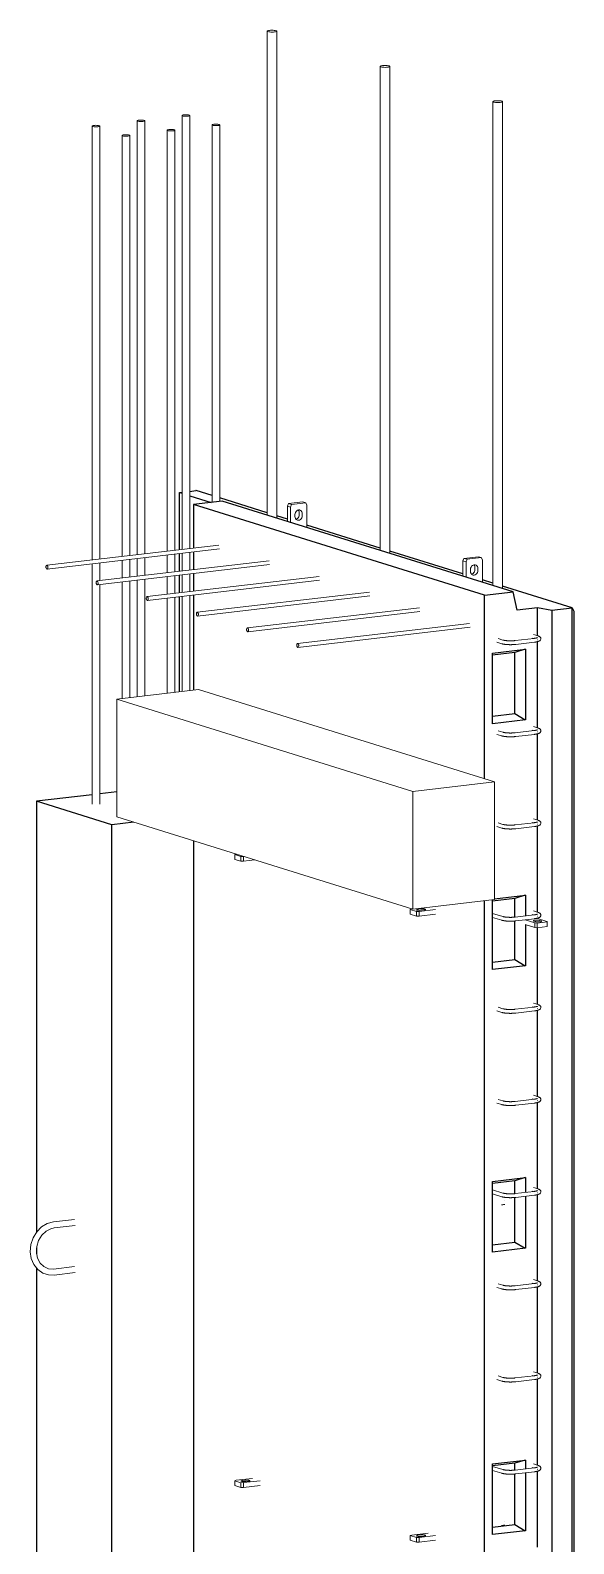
# Model space of a CAD drawing. Header units: millimetres. Extents: x -2992 to 7238, y -2699 to 18539.
# Drawn here: x 6105 to 7238, y 324 to 3480 of the extents above; entities that cross this region are included whole.
import ezdxf

# ---------------------------------------------------------------- set-up
doc = ezdxf.new("R2010")
doc.units = ezdxf.units.MM
for name, color, linetype, lineweight in [('A-GENM', 13, 'Continuous', 18), ('A-WALL', 113, 'Continuous', 25), ('S-BEAM', 12, 'Continuous', 18), ('S-RBAR', 171, 'Continuous', 18)]:
    doc.layers.add(name, color=color, linetype=linetype, lineweight=lineweight)

# ---------------------------------------------------------------- blocks, each defined once
blk = doc.blocks.new('Rebar Bar - Part 1040416051-431004-3D Ortho')
at = {"layer": 'S-RBAR'}
for p, q in [((18783.2, 3301.8), (18783.2, 2397)), ((18799.2, 2398.9), (18799.2, 3301.8)), ((18783.2, 2389), (18783.2, 2352.1)), ((18799.2, 2353.9), (18799.2, 2391)), ((18783.2, 2344.1), (18783.2, 2307.2)), ((18799.2, 2309.1), (18799.2, 2346)), ((18783.2, 2299.2), (18783.2, 2100.9)), ((18799.2, 2102.8), (18799.2, 2301.1))]:
    blk.add_line(p, q, dxfattribs=at)
for points in [[(18798, 3302.6, 0), (18796.7, 3302.9, 0), (18795, 3303.2, 0), (18793, 3303.3, 0), (18790.9, 3303.3, 0), (18788.9, 3303.3, 0), (18787, 3303.1, 0), (18785.4, 3302.9, 0), (18784.1, 3302.5, 0), (18783.4, 3302.2, 0), (18783.2, 3301.8, 0), (18783.5, 3301.4, 0), (18784.3, 3301, 0)], [(18784.3, 3301, 0), (18785.7, 3300.7, 0), (18787.4, 3300.5, 0), (18789.3, 3300.3, 0), (18791.4, 3300.3, 0), (18793.4, 3300.3, 0), (18795.3, 3300.5, 0), (18797, 3300.8, 0), (18798.2, 3301.1, 0), (18798.9, 3301.5, 0), (18799.2, 3301.9, 0), (18798.8, 3302.2, 0), (18798, 3302.6, 0)]]:
    blk.add_polyline3d(points, dxfattribs=at)
blk = doc.blocks.new('Rebar Bar - Part 2788612606-431004-3D Ortho')
at = {"layer": 'S-RBAR'}
for p, q in [((18845.8, 3282.2), (18845.8, 2495.5)), ((18861.8, 2497.4), (18861.8, 3282.2))]:
    blk.add_line(p, q, dxfattribs=at)
for points in [[(18860.7, 3283, 0), (18859.3, 3283.3, 0), (18857.7, 3283.6, 0), (18855.7, 3283.7, 0), (18853.6, 3283.8, 0), (18851.6, 3283.7, 0), (18849.7, 3283.5, 0), (18848, 3283.3, 0), (18846.8, 3283, 0), (18846.1, 3282.6, 0), (18845.8, 3282.2, 0), (18846.2, 3281.8, 0), (18847, 3281.4, 0)], [(18847, 3281.4, 0), (18848.3, 3281.1, 0), (18850, 3280.9, 0), (18852, 3280.7, 0), (18854.1, 3280.7, 0), (18856.1, 3280.8, 0), (18858, 3280.9, 0), (18859.7, 3281.2, 0), (18860.9, 3281.5, 0), (18861.6, 3281.9, 0), (18861.8, 3282.3, 0), (18861.5, 3282.7, 0), (18860.7, 3283, 0)]]:
    blk.add_polyline3d(points, dxfattribs=at)
blk = doc.blocks.new('Rebar Bar - Part 4030350105-431004-3D Ortho')
at = {"layer": 'S-RBAR'}
for p, q in [((18752.1, 3271.3), (18752.1, 2393.3)), ((18768.1, 2395.2), (18768.1, 3271.3)), ((18752.1, 2385.4), (18752.1, 2348.4)), ((18768.1, 2350.3), (18768.1, 2387.3)), ((18752.1, 2340.5), (18752.1, 2303.6)), ((18768.1, 2305.5), (18768.1, 2342.3)), ((18752.1, 2295.5), (18752.1, 2097.2)), ((18768.1, 2099.1), (18768.1, 2297.4))]:
    blk.add_line(p, q, dxfattribs=at)
for points in [[(18766.9, 3272.1, 0), (18765.6, 3272.4, 0), (18763.9, 3272.6, 0), (18761.9, 3272.7, 0), (18759.8, 3272.8, 0), (18757.8, 3272.7, 0), (18755.9, 3272.6, 0), (18754.3, 3272.3, 0), (18753, 3272, 0), (18752.3, 3271.6, 0), (18752.1, 3271.2, 0), (18752.4, 3270.8, 0), (18753.2, 3270.5, 0)], [(18753.2, 3270.5, 0), (18754.6, 3270.1, 0), (18756.2, 3269.9, 0), (18758.2, 3269.8, 0), (18760.3, 3269.7, 0), (18762.3, 3269.8, 0), (18764.2, 3269.9, 0), (18765.9, 3270.2, 0), (18767.1, 3270.5, 0), (18767.8, 3270.9, 0), (18768.1, 3271.3, 0), (18767.7, 3271.7, 0), (18766.9, 3272.1, 0)]]:
    blk.add_polyline3d(points, dxfattribs=at)
blk = doc.blocks.new('Rebar Bar - Part 1040416051-V1-3D Ortho')
at = {"layer": 'S-RBAR'}
for p, q in [((18689.4, 3290.8), (18689.4, 2386)), ((18705.4, 2387.9), (18705.4, 3290.8)), ((18689.4, 2378), (18689.4, 2341.1)), ((18705.4, 2343), (18705.4, 2379.9)), ((18689.4, 2333.1), (18689.4, 2089.9)), ((18705.4, 2091.7), (18705.4, 2335))]:
    blk.add_line(p, q, dxfattribs=at)
for points in [[(18704.2, 3291.6, 0), (18702.9, 3291.9, 0), (18701.2, 3292.1, 0), (18699.3, 3292.3, 0), (18697.2, 3292.3, 0), (18695.1, 3292.3, 0), (18693.2, 3292.1, 0), (18691.6, 3291.9, 0), (18690.4, 3291.5, 0), (18689.6, 3291.2, 0), (18689.4, 3290.8, 0), (18689.7, 3290.4, 0), (18690.6, 3290, 0)], [(18690.6, 3290, 0), (18691.9, 3289.7, 0), (18693.6, 3289.5, 0), (18695.5, 3289.3, 0), (18697.6, 3289.3, 0), (18699.7, 3289.3, 0), (18701.6, 3289.5, 0), (18703.2, 3289.7, 0), (18704.4, 3290.1, 0), (18705.2, 3290.4, 0), (18705.4, 3290.8, 0), (18705.1, 3291.2, 0), (18704.2, 3291.6, 0)]]:
    blk.add_polyline3d(points, dxfattribs=at)
blk = doc.blocks.new('Rebar Bar - Part 1040416051-V2-3D Ortho')
at = {"layer": 'S-RBAR'}
for p, q in [((18595.5, 3279.8), (18595.5, 2375)), ((18611.5, 2376.9), (18611.5, 3279.8)), ((18595.5, 2367), (18595.5, 1865.9)), ((18611.5, 2332), (18611.5, 2368.9)), ((18611.5, 1865.9), (18611.5, 2324))]:
    blk.add_line(p, q, dxfattribs=at)
for points in [[(18610.4, 3280.6, 0), (18609, 3280.9, 0), (18607.4, 3281.2, 0), (18605.4, 3281.3, 0), (18603.3, 3281.4, 0), (18601.3, 3281.3, 0), (18599.4, 3281.1, 0), (18597.7, 3280.9, 0), (18596.5, 3280.6, 0), (18595.8, 3280.2, 0), (18595.5, 3279.8, 0), (18595.9, 3279.4, 0), (18596.7, 3279, 0)], [(18596.7, 3279, 0), (18598, 3278.7, 0), (18599.7, 3278.5, 0), (18601.7, 3278.3, 0), (18603.8, 3278.3, 0), (18605.8, 3278.4, 0), (18607.7, 3278.5, 0), (18609.3, 3278.8, 0), (18610.6, 3279.1, 0), (18611.3, 3279.5, 0), (18611.5, 3279.9, 0), (18611.2, 3280.3, 0), (18610.4, 3280.6, 0)]]:
    blk.add_polyline3d(points, dxfattribs=at)
blk = doc.blocks.new('Rebar Bar - Part 1040416051-V3-3D Ortho')
at = {"layer": 'S-RBAR'}
for p, q in [((18658.3, 3260.2), (18658.3, 2382.3)), ((18674.3, 2384.2), (18674.3, 3260.2)), ((18658.3, 2374.4), (18658.3, 2337.5)), ((18674.3, 2339.4), (18674.3, 2376.2)), ((18658.3, 2329.5), (18658.3, 2086.2)), ((18674.3, 2088.1), (18674.3, 2331.3))]:
    blk.add_line(p, q, dxfattribs=at)
for points in [[(18673.1, 3261, 0), (18671.8, 3261.4, 0), (18670.1, 3261.6, 0), (18668.2, 3261.7, 0), (18666.1, 3261.8, 0), (18664, 3261.7, 0), (18662.1, 3261.5, 0), (18660.5, 3261.3, 0), (18659.3, 3261, 0), (18658.5, 3260.6, 0), (18658.3, 3260.2, 0), (18658.6, 3259.8, 0), (18659.5, 3259.4, 0)], [(18659.5, 3259.4, 0), (18660.8, 3259.1, 0), (18662.5, 3258.9, 0), (18664.4, 3258.8, 0), (18666.5, 3258.7, 0), (18668.6, 3258.8, 0), (18670.5, 3258.9, 0), (18672.1, 3259.2, 0), (18673.3, 3259.5, 0), (18674.1, 3259.9, 0), (18674.3, 3260.3, 0), (18674, 3260.7, 0), (18673.1, 3261, 0)]]:
    blk.add_polyline3d(points, dxfattribs=at)
blk = doc.blocks.new('Rebar Bar - Part 3166313199-431004-3D Ortho')
at = {"layer": 'S-RBAR'}
for p, q in [((19452.3, 2208.2), (19442.4, 2211.3)), ((19440, 2203.6), (19449.9, 2200.5))]:
    blk.add_line(p, q, dxfattribs=at)
blk = doc.blocks.new('Rebar Bar - Part 2227165887-431004-3D Ortho')
at = {"layer": 'S-RBAR'}
for points in [[(19449.9, 2200.5, 0), (19450.4, 2200.4, 0), (19451, 2200.2, 0), (19451.5, 2200.1, 0), (19452.1, 2199.9, 0), (19452.7, 2199.8, 0), (19453.3, 2199.7, 0), (19454, 2199.6, 0), (19454.6, 2199.5, 0), (19455.3, 2199.4, 0), (19456, 2199.3, 0), (19456.7, 2199.2, 0), (19457.4, 2199.1, 0), (19458.1, 2199, 0), (19458.9, 2198.9, 0), (19459.6, 2198.9, 0), (19460.4, 2198.8, 0), (19461.2, 2198.7, 0), (19462, 2198.7, 0), (19462.8, 2198.7, 0), (19463.6, 2198.6, 0), (19464.4, 2198.6, 0), (19465.2, 2198.6, 0), (19466.1, 2198.5, 0), (19466.9, 2198.5, 0), (19467.7, 2198.5, 0), (19468.5, 2198.5, 0), (19469.4, 2198.5, 0), (19470.2, 2198.5, 0), (19471, 2198.6, 0), (19471.8, 2198.6, 0), (19472.7, 2198.6, 0), (19473.5, 2198.7, 0), (19474.3, 2198.7, 0), (19475.1, 2198.7, 0), (19475.9, 2198.8, 0), (19476.6, 2198.9, 0), (19477.4, 2198.9, 0), (19478.1, 2199, 0), (19478.9, 2199.1, 0), (19479.1, 2199.1, 0)], [(19452.3, 2208.2, 0), (19452.6, 2208.1, 0), (19453, 2208, 0), (19453.4, 2207.9, 0), (19453.8, 2207.8, 0), (19454.3, 2207.7, 0), (19454.8, 2207.6, 0), (19455.3, 2207.5, 0), (19455.9, 2207.4, 0), (19456.5, 2207.3, 0), (19457.1, 2207.2, 0), (19457.7, 2207.1, 0), (19458.3, 2207, 0), (19459, 2207, 0), (19459.6, 2206.9, 0), (19460.3, 2206.8, 0), (19461, 2206.8, 0), (19461.7, 2206.7, 0), (19462.5, 2206.7, 0), (19463.2, 2206.6, 0), (19463.9, 2206.6, 0), (19464.7, 2206.6, 0), (19465.4, 2206.6, 0), (19466.2, 2206.5, 0), (19467, 2206.5, 0), (19467.7, 2206.5, 0), (19468.5, 2206.5, 0), (19469.3, 2206.5, 0), (19470, 2206.5, 0), (19470.8, 2206.6, 0), (19471.6, 2206.6, 0), (19472.3, 2206.6, 0), (19473.1, 2206.6, 0), (19473.8, 2206.7, 0), (19474.5, 2206.7, 0), (19475.2, 2206.8, 0), (19475.9, 2206.8, 0), (19476.6, 2206.9, 0), (19477.3, 2207, 0), (19478, 2207, 0), (19478.1, 2207.1, 0)]]:
    blk.add_polyline3d(points, dxfattribs=at)
blk = doc.blocks.new('Rebar Bar - Part 3241041724-431004-3D Ortho')
at = {"layer": 'S-RBAR'}
for p, q in [((19517.4, 2211.7), (19478.1, 2207.1)), ((19479.1, 2199.1), (19518.4, 2203.7))]:
    blk.add_line(p, q, dxfattribs=at)
blk = doc.blocks.new('Rebar Bar - Part 2227165887-V4-3D Ortho')
at = {"layer": 'S-RBAR'}
for points in [[(19524.5, 2213.2, 0), (19524.4, 2213.2, 0), (19524.3, 2213.2, 0), (19524.2, 2213.1, 0), (19524, 2213, 0), (19523.8, 2212.9, 0), (19523.5, 2212.8, 0), (19523.2, 2212.7, 0), (19522.8, 2212.6, 0), (19522.4, 2212.5, 0), (19522, 2212.4, 0), (19521.6, 2212.3, 0), (19521.1, 2212.2, 0), (19520.6, 2212.1, 0), (19520, 2212, 0), (19519.5, 2211.9, 0), (19518.9, 2211.9, 0), (19518.3, 2211.8, 0), (19517.7, 2211.7, 0), (19517.4, 2211.7, 0)], [(19525.7, 2216.8, 0), (19526.2, 2216.6, 0), (19526.7, 2216.4, 0), (19527.2, 2216.3, 0), (19527.6, 2216, 0), (19528.1, 2215.8, 0), (19528.5, 2215.6, 0), (19529, 2215.3, 0), (19529.5, 2214.9, 0), (19529.9, 2214.5, 0), (19530.4, 2214, 0), (19530.8, 2213.4, 0), (19531.2, 2212.6, 0), (19531.4, 2211.7, 0), (19531.4, 2210.7, 0), (19531.3, 2209.8, 0), (19531, 2208.9, 0), (19530.6, 2208.2, 0), (19530.1, 2207.7, 0), (19529.7, 2207.2, 0), (19529.2, 2206.8, 0), (19528.8, 2206.5, 0), (19528.3, 2206.2, 0), (19527.9, 2206, 0), (19527.4, 2205.8, 0), (19526.9, 2205.6, 0), (19526.5, 2205.4, 0), (19526, 2205.2, 0), (19525.4, 2205.1, 0), (19524.9, 2204.9, 0), (19524.4, 2204.8, 0), (19523.8, 2204.6, 0), (19523.2, 2204.5, 0), (19522.6, 2204.4, 0), (19522, 2204.3, 0), (19521.3, 2204.1, 0), (19520.7, 2204, 0), (19520, 2203.9, 0), (19519.3, 2203.8, 0), (19518.6, 2203.8, 0), (19518.4, 2203.7, 0)], [(19524.4, 2208.7, 0), (19524.3, 2208.8, 0), (19524.2, 2208.8, 0), (19524, 2208.9, 0), (19523.9, 2208.9, 0)]]:
    blk.add_polyline3d(points, dxfattribs=at)
blk = doc.blocks.new('Rebar Bar - Part 3131074535-431004-3D Ortho')
at = {"layer": 'S-RBAR'}
for p, q in [((19513.4, 2212.2), (19515.8, 2211.5)), ((19525.7, 2216.8), (19515.8, 2219.9))]:
    blk.add_line(p, q, dxfattribs=at)
blk = doc.blocks.new('Rebar Bar - Part 2227165887-V5-3D Ortho')
at = {"layer": 'S-RBAR'}
for points in [[(19524.5, 2021.1, 0), (19524.4, 2021, 0), (19524.3, 2021, 0), (19524.2, 2020.9, 0), (19524, 2020.8, 0), (19523.8, 2020.8, 0), (19523.5, 2020.7, 0), (19523.2, 2020.6, 0), (19522.8, 2020.5, 0), (19522.4, 2020.4, 0), (19522, 2020.3, 0), (19521.6, 2020.2, 0), (19521.1, 2020.1, 0), (19520.6, 2020, 0), (19520, 2019.9, 0), (19519.5, 2019.8, 0), (19518.9, 2019.7, 0), (19518.3, 2019.6, 0), (19517.7, 2019.5, 0), (19517.4, 2019.5, 0)], [(19525.7, 2024.6, 0), (19526.2, 2024.4, 0), (19526.7, 2024.3, 0), (19527.2, 2024.1, 0), (19527.6, 2023.9, 0), (19528.1, 2023.6, 0), (19528.5, 2023.4, 0), (19529, 2023.1, 0), (19529.5, 2022.8, 0), (19529.9, 2022.3, 0), (19530.4, 2021.8, 0), (19530.8, 2021.2, 0), (19531.2, 2020.4, 0), (19531.4, 2019.5, 0), (19531.4, 2018.5, 0), (19531.3, 2017.6, 0), (19531, 2016.7, 0), (19530.6, 2016, 0), (19530.1, 2015.5, 0), (19529.7, 2015, 0), (19529.2, 2014.6, 0), (19528.8, 2014.3, 0), (19528.3, 2014.1, 0), (19527.9, 2013.8, 0), (19527.4, 2013.6, 0), (19526.9, 2013.4, 0), (19526.5, 2013.2, 0), (19526, 2013, 0), (19525.4, 2012.9, 0), (19524.9, 2012.7, 0), (19524.4, 2012.6, 0), (19523.8, 2012.5, 0), (19523.2, 2012.3, 0), (19522.6, 2012.2, 0), (19522, 2012.1, 0), (19521.3, 2012, 0), (19520.7, 2011.9, 0), (19520, 2011.8, 0), (19519.3, 2011.7, 0), (19518.6, 2011.6, 0), (19518.4, 2011.5, 0)], [(19524.4, 2016.5, 0), (19524.3, 2016.6, 0), (19524.2, 2016.6, 0), (19524, 2016.7, 0)]]:
    blk.add_polyline3d(points, dxfattribs=at)
blk = doc.blocks.new('Rebar Bar - Part 3166313199-V6-3D Ortho')
at = {"layer": 'S-RBAR'}
for p, q in [((19452.3, 1631.6), (19430.9, 1638.3)), ((19430.9, 1629.9), (19449.9, 1624))]:
    blk.add_line(p, q, dxfattribs=at)
blk = doc.blocks.new('Rebar Bar - Part 3166313199-V7-3D Ortho')
at = {"layer": 'S-RBAR'}
for p, q in [((19452.3, 1055.1), (19430.9, 1061.7)), ((19430.9, 1053.4), (19449.9, 1047.5))]:
    blk.add_line(p, q, dxfattribs=at)
blk = doc.blocks.new('Rebar Bar - Part 3166313199-V8-3D Ortho')
at = {"layer": 'S-RBAR'}
for p, q in [((19452.3, 478.6), (19430.9, 485.2)), ((19430.9, 476.8), (19449.9, 470.9))]:
    blk.add_line(p, q, dxfattribs=at)
blk = doc.blocks.new('Rebar Bar - Part 1026889929-431004-3D Ortho')
at = {"layer": 'S-RBAR'}
for p, q in [((19431.6, 3330.8), (19431.6, 2322.1)), ((19451.6, 2315.6), (19451.6, 3330.8))]:
    blk.add_line(p, q, dxfattribs=at)
for points in [[(19450.1, 3331.8, 0), (19448.4, 3332.2, 0), (19446.3, 3332.5, 0), (19443.9, 3332.7, 0), (19441.3, 3332.7, 0), (19438.7, 3332.6, 0), (19436.3, 3332.4, 0), (19434.3, 3332.1, 0), (19432.8, 3331.7, 0), (19431.8, 3331.3, 0), (19431.6, 3330.8, 0), (19432, 3330.3, 0), (19433, 3329.8, 0)], [(19433, 3329.8, 0), (19434.7, 3329.4, 0), (19436.8, 3329.1, 0), (19439.2, 3328.9, 0), (19441.8, 3328.9, 0), (19444.4, 3329, 0), (19446.8, 3329.2, 0), (19448.8, 3329.5, 0), (19450.3, 3329.9, 0), (19451.3, 3330.4, 0), (19451.6, 3330.9, 0), (19451.1, 3331.4, 0), (19450.1, 3331.8, 0)]]:
    blk.add_polyline3d(points, dxfattribs=at)
blk = doc.blocks.new('Rebar Bar - Part 864883769-431004-3D Ortho')
at = {"layer": 'S-RBAR'}
for p, q in [((18860, 2406.1), (18501, 2364)), ((18502, 2356), (18861, 2398.2))]:
    blk.add_line(p, q, dxfattribs=at)
for points in [[(18503.6, 2359.3, 0), (18503.5, 2360.4, 0), (18503.3, 2361.4, 0), (18503, 2362.3, 0), (18502.6, 2363.1, 0), (18502.1, 2363.6, 0), (18501.5, 2363.9, 0), (18501, 2363.9, 0), (18500.5, 2363.7, 0), (18500, 2363.2, 0), (18499.7, 2362.5, 0), (18499.5, 2361.6, 0), (18499.4, 2360.6, 0)], [(18499.4, 2360.6, 0), (18499.5, 2359.6, 0), (18499.7, 2358.6, 0), (18500, 2357.7, 0), (18500.5, 2356.9, 0), (18501, 2356.4, 0), (18501.5, 2356.1, 0), (18502, 2356, 0)], [(18502.1, 2356, 0), (18502.6, 2356.3, 0), (18503, 2356.7, 0), (18503.3, 2357.4, 0), (18503.5, 2358.3, 0), (18503.6, 2359.3, 0)]]:
    blk.add_polyline3d(points, dxfattribs=at)
blk = doc.blocks.new('Rebar Bar - Part 1814174108-431004-3D Ortho')
at = {"layer": 'S-RBAR'}
for p, q in [((19196.5, 3404.2), (19196.5, 2395.2)), ((19216.5, 2389), (19216.5, 3404.2))]:
    blk.add_line(p, q, dxfattribs=at)
for points in [[(19215, 3405.2, 0), (19213.3, 3405.5, 0), (19211.2, 3405.8, 0), (19208.8, 3406, 0), (19206.2, 3406.1, 0), (19203.6, 3406, 0), (19201.2, 3405.8, 0), (19199.2, 3405.5, 0), (19197.7, 3405.1, 0), (19196.7, 3404.6, 0), (19196.5, 3404.1, 0), (19196.9, 3403.6, 0), (19197.9, 3403.2, 0)], [(19197.9, 3403.2, 0), (19199.6, 3402.8, 0), (19201.7, 3402.5, 0), (19204.1, 3402.3, 0), (19206.7, 3402.2, 0), (19209.3, 3402.3, 0), (19211.7, 3402.5, 0), (19213.7, 3402.8, 0), (19215.2, 3403.2, 0), (19216.2, 3403.7, 0), (19216.4, 3404.2, 0), (19216, 3404.7, 0), (19215, 3405.2, 0)]]:
    blk.add_polyline3d(points, dxfattribs=at)
blk = doc.blocks.new('Rebar Bar - Part 776176355-431004-3D Ortho')
at = {"layer": 'S-RBAR'}
blk.add_line((19455, 1540.9), (19455.3, 1541), dxfattribs=at)
blk = doc.blocks.new('Rebar Bar - Part 776176355-V13-3D Ortho')
at = {"layer": 'S-RBAR'}
blk.add_line((19455, 1039.3), (19455.3, 1039.3), dxfattribs=at)
blk.add_polyline3d([(19449.2, 1030.7, 0), (19450.6, 1030.8, 0), (19451.9, 1030.9, 0), (19453.3, 1031, 0), (19454.6, 1031.2, 0), (19455.9, 1031.3, 0), (19456.2, 1031.4, 0)], dxfattribs=at)
blk = doc.blocks.new('RR spread anchor face based - RR-SA-4_0-180-1726831-3D Ortho')
at = {"layer": 'A-GENM'}
for p, q in [((19369.1, 2373.3), (19371.2, 2378.4)), ((19369.1, 2341.3), (19369.1, 2373.3)), ((19375.4, 2371.3), (19369.1, 2373.3)), ((19371.2, 2378.4), (19401.1, 2381.9)), ((19371.2, 2378.4), (19377.5, 2376.5)), ((19377.5, 2376.5), (19375.4, 2371.3)), ((19375.4, 2371.3), (19375.4, 2339.4)), ((19407.3, 2380), (19377.5, 2376.5)), ((19401.1, 2381.9), (19407.3, 2380)), ((19409.5, 2375.3), (19407.3, 2380)), ((19409.5, 2328.7), (19409.5, 2375.3)), ((19384.8, 2351.5), (19384.8, 2355.4)), ((19393.8, 2355.3), (19393.8, 2359.2)), ((19400.1, 2357.2), (19400.1, 2353.3))]:
    blk.add_line(p, q, dxfattribs=at)
for points in [[(19384.8, 2355.4, 0), (19385, 2357.7, 0), (19385.8, 2360, 0), (19387, 2361.9, 0), (19388.6, 2363.5, 0), (19390.4, 2364.6, 0), (19392.4, 2365.2, 0), (19394.4, 2365.1, 0), (19396.3, 2364.4, 0), (19397.9, 2363.2, 0), (19399.1, 2361.5, 0), (19399.8, 2359.5, 0), (19400.1, 2357.2, 0)], [(19400.1, 2353.3, 0), (19399.8, 2351, 0), (19399.1, 2348.8, 0), (19397.9, 2346.8, 0), (19396.3, 2345.2, 0), (19394.4, 2344.1, 0), (19392.4, 2343.6, 0), (19390.4, 2343.6, 0), (19388.6, 2344.3, 0), (19387, 2345.5, 0), (19385.8, 2347.2, 0), (19385, 2349.2, 0), (19384.8, 2351.5, 0)], [(19386.9, 2345.6, 0), (19388.1, 2346.1, 0), (19390, 2347.2, 0), (19391.6, 2348.7, 0), (19392.8, 2350.7, 0), (19393.6, 2352.9, 0), (19393.8, 2355.3, 0)], [(19393.8, 2359.2, 0), (19393.6, 2361.4, 0), (19392.8, 2363.5, 0), (19391.7, 2365, 0)]]:
    blk.add_polyline3d(points, dxfattribs=at)
blk = doc.blocks.new('RR spread anchor face based - RR-SA-2_5-200-2134315-3D Ortho')
at = {"layer": 'A-GENM'}
for p, q in [((19262.1, -1984.2), (19259.2, -1985.1)), ((19259.2, -1985.1), (19272.2, -1989.2)), ((19259.2, -1994.9), (19259.2, -1985.1)), ((19296.2, -1980.2), (19262.1, -1984.2)), ((19275.3, -1984.5), (19280.4, -1983.9)), ((19277.8, -1989.1), (19311.9, -1985.1)), ((19287.7, -1986.2), (19282.6, -1986.8)), ((19272.2, -1999), (19259.2, -1994.9)), ((19272.2, -1989.2), (19277.8, -1989.1)), ((19272.2, -1999), (19272.2, -1989.2)), ((19277.8, -1998.9), (19272.2, -1999)), ((19277.8, -1989.1), (19277.8, -1998.9)), ((19311.9, -1994.9), (19277.8, -1998.9))]:
    blk.add_line(p, q, dxfattribs=at)
for points in [[(19282.6, -1986.8, 0), (19280.9, -1986.9, 0), (19279.1, -1987, 0), (19277.3, -1986.9, 0), (19275.6, -1986.8, 0), (19274.1, -1986.6, 0), (19272.9, -1986.3, 0), (19272.2, -1986, 0), (19271.9, -1985.7, 0)], [(19272.1, -1985.3, 0), (19272.8, -1985, 0), (19273.8, -1984.7, 0), (19275.3, -1984.5, 0)], [(19280.4, -1983.9, 0), (19282, -1983.7, 0), (19283.8, -1983.7, 0), (19285.7, -1983.7, 0), (19287.4, -1983.8, 0), (19288.8, -1984, 0), (19290, -1984.3, 0), (19290.7, -1984.6, 0), (19291, -1985, 0), (19290.8, -1985.3, 0), (19290.2, -1985.7, 0), (19289.1, -1985.9, 0), (19287.7, -1986.2, 0)]]:
    blk.add_polyline3d(points, dxfattribs=at)
blk = doc.blocks.new('RR spread anchor face based - RR-SA-2_5-200-V14-3D Ortho')
at = {"layer": 'A-GENM'}
for p, q in [((19262.1, 1647.4), (19259.2, 1646.4)), ((19259.2, 1646.4), (19272.2, 1642.4)), ((19259.2, 1636.6), (19259.2, 1646.4)), ((19262.9, 1647.4), (19262.1, 1647.4)), ((19272.2, 1642.4), (19277.8, 1642.5)), ((19272.2, 1632.6), (19272.2, 1642.4)), ((19275.3, 1647.1), (19280.4, 1647.7)), ((19277.8, 1642.5), (19311.9, 1646.5)), ((19277.8, 1642.5), (19277.8, 1632.6)), ((19287.7, 1645.4), (19282.6, 1644.8)), ((19272.2, 1632.6), (19259.2, 1636.6)), ((19277.8, 1632.6), (19272.2, 1632.6)), ((19311.9, 1636.6), (19277.8, 1632.6))]:
    blk.add_line(p, q, dxfattribs=at)
for points in [[(19282.6, 1644.8, 0), (19280.9, 1644.7, 0), (19279.1, 1644.6, 0), (19277.3, 1644.7, 0), (19275.6, 1644.8, 0), (19274.1, 1645, 0), (19272.9, 1645.3, 0), (19272.2, 1645.6, 0), (19271.9, 1645.9, 0)], [(19272.1, 1646.3, 0), (19272.8, 1646.6, 0), (19273.8, 1646.9, 0), (19275.3, 1647.1, 0)], [(19280.4, 1647.7, 0), (19282, 1647.8, 0), (19283.8, 1647.9, 0), (19285.7, 1647.9, 0), (19287.4, 1647.7, 0), (19288.8, 1647.5, 0), (19290, 1647.3, 0), (19290.7, 1646.9, 0), (19291, 1646.6, 0), (19290.8, 1646.2, 0), (19290.2, 1645.9, 0), (19289.1, 1645.6, 0), (19287.7, 1645.4, 0)]]:
    blk.add_polyline3d(points, dxfattribs=at)
blk = doc.blocks.new('RR spread anchor face based - RR-SA-2_5-250-1726823-3D Ortho')
at = {"layer": 'A-GENM'}
for p, q in [((19486.3, 317.8), (19505.9, 311.6)), ((19531.5, 314.6), (19511.9, 320.8)), ((19516.1, 316.5), (19519.2, 315.6)), ((19505.9, 301.8), (19486.3, 307.9)), ((19507.3, 314.2), (19504.1, 315.1)), ((19505.9, 311.6), (19510.7, 311.1)), ((19505.9, 301.8), (19505.9, 311.6)), ((19510.7, 301.3), (19505.9, 301.8)), ((19510.7, 311.1), (19532, 313.6)), ((19510.7, 311.1), (19510.7, 301.3)), ((19532, 303.8), (19510.7, 301.3)), ((19532, 313.6), (19531.5, 314.6)), ((19532, 313.6), (19532, 303.8))]:
    blk.add_line(p, q, dxfattribs=at)
for points in [[(19504.1, 315.1, 0), (19503.4, 315.4, 0), (19503.1, 315.8, 0)], [(19503.3, 316.1, 0), (19504, 316.5, 0), (19505, 316.8, 0), (19506.4, 317, 0), (19508.1, 317.1, 0), (19509.9, 317.2, 0), (19511.7, 317.1, 0), (19513.4, 317, 0), (19514.9, 316.8, 0), (19516.1, 316.5, 0)], [(19519.2, 315.6, 0), (19520, 315.2, 0), (19520.2, 314.9, 0), (19520.1, 314.5, 0), (19519.4, 314.2, 0), (19518.3, 313.9, 0), (19516.9, 313.7, 0), (19515.2, 313.6, 0), (19513.4, 313.5, 0), (19511.6, 313.5, 0), (19509.9, 313.7, 0), (19508.4, 313.9, 0), (19507.3, 314.2, 0)]]:
    blk.add_polyline3d(points, dxfattribs=at)
blk = doc.blocks.new('RR spread anchor face based - RR-SA-2_5-200-V17-3D Ortho')
at = {"layer": 'A-GENM'}
for p, q in [((18896, 456.2), (18893.1, 455.3)), ((18893.1, 455.3), (18906.1, 451.2)), ((18893.1, 445.4), (18893.1, 455.3)), ((18906.1, 441.4), (18893.1, 445.4)), ((18930.1, 460.2), (18896, 456.2)), ((18906.1, 451.2), (18911.7, 451.3)), ((18906.1, 441.4), (18906.1, 451.2)), ((18909.2, 455.9), (18914.3, 456.5)), ((18911.7, 451.3), (18945.8, 455.3)), ((18911.7, 451.3), (18911.7, 441.5)), ((18945.8, 445.5), (18911.7, 441.5)), ((18921.6, 454.2), (18916.5, 453.6)), ((18911.7, 441.5), (18906.1, 441.4))]:
    blk.add_line(p, q, dxfattribs=at)
for points in [[(18916.5, 453.6, 0), (18914.8, 453.5, 0), (18913, 453.4, 0), (18911.2, 453.5, 0), (18909.5, 453.6, 0), (18908, 453.8, 0), (18906.8, 454.1, 0), (18906.1, 454.4, 0), (18905.8, 454.7, 0)], [(18906, 455.1, 0), (18906.7, 455.4, 0), (18907.7, 455.7, 0), (18909.2, 455.9, 0)], [(18914.3, 456.5, 0), (18915.9, 456.7, 0), (18917.7, 456.7, 0), (18919.6, 456.7, 0), (18921.3, 456.5, 0), (18922.7, 456.3, 0), (18923.9, 456.1, 0), (18924.6, 455.8, 0), (18924.9, 455.4, 0), (18924.7, 455.1, 0), (18924.1, 454.7, 0), (18923, 454.4, 0), (18921.6, 454.2, 0)]]:
    blk.add_polyline3d(points, dxfattribs=at)
blk = doc.blocks.new('RR spread anchor face based - RR-SA-2_5-200-V18-3D Ortho')
at = {"layer": 'A-GENM'}
for p, q in [((18896, 1761.6), (18893.1, 1760.7)), ((18893.1, 1760.7), (18906.1, 1756.6)), ((18893.1, 1750.8), (18893.1, 1760.7)), ((18906.1, 1746.8), (18893.1, 1750.8)), ((18896.8, 1761.7), (18896, 1761.6)), ((18906.1, 1756.6), (18911.7, 1756.7)), ((18906.1, 1746.8), (18906.1, 1756.6)), ((18911.7, 1746.9), (18906.1, 1746.8)), ((18911.7, 1756.7), (18912.5, 1756.8)), ((18911.7, 1756.7), (18911.7, 1746.9)), ((18935.3, 1749.6), (18911.7, 1746.9))]:
    blk.add_line(p, q, dxfattribs=at)

msp = doc.modelspace()

# ---------------------------------------------------------------- linework, layer by layer
at = {"layer": 'A-GENM'}
for p, q in [((6197.173, 1000.0506), (6153.27881, 994.89464)), ((6154.76041, 982.28136), (6198.6546, 987.43732)), ((6197.173, 901.89997), (6153.27881, 896.74402)), ((6154.76041, 884.13074), (6198.6546, 889.28669))]:
    msp.add_line(p, q, dxfattribs=at)
for points in [[(6153.27881, 994.89464, 0), (6140.55463, 991.48502, 0), (6128.7698, 984.48901, 0), (6118.70588, 974.36024, 0), (6111.0612, 961.76357, 0), (6106.39814, 947.56353, 0), (6105.075, 932.84465, 0), (6107.15457, 918.64923, 0), (6112.46743, 905.93509, 0), (6120.6522, 895.53613, 0), (6131.17837, 888.14906, 0), (6143.34537, 884.31125, 0), (6154.76041, 884.13074, 0)], [(6153.27881, 896.74402, 0), (6142.77246, 897.35711, 0), (6133.1858, 901.66525, 0), (6125.52372, 909.15581, 0), (6120.26347, 919.24536, 0), (6117.86424, 931.1827, 0), (6118.62937, 943.94336, 0), (6122.54624, 956.34098, 0), (6129.24682, 967.21311, 0), (6138.05892, 975.58343, 0), (6148.1506, 980.79301, 0), (6154.76041, 982.28136, 0)]]:
    msp.add_polyline3d(points, dxfattribs=at)
at = {"layer": 'A-WALL'}
for p, q in [((6416.50232, 2515.68806), (6421.54679, 2516.2806)), ((6416.50232, 2396.39498), (6416.50232, 2515.68806)), ((6416.50232, 2515.68806), (6421.54679, 2514.11432)), ((6437.54106, 2518.15934), (6450.64222, 2519.69825)), ((6437.54106, 2509.12453), (6482.00226, 2495.25379)), ((6505.3402, 2497.99514), (6445.57489, 2490.97491)), ((6451.18582, 2519.67333), (6450.64222, 2519.69825)), ((6484.2283, 2509.36494), (6451.18582, 2519.67333)), ((6599.25075, 2473.48094), (6500.22256, 2504.37515)), ((7112.03368, 2308.72264), (6505.3402, 2497.99514)), ((7052.26837, 2301.70241), (6445.57489, 2490.97491)), ((6445.57489, 2490.97491), (6445.57489, 2399.80994)), ((6641.3875, 2460.33538), (6619.24359, 2467.2437)), ((6834.83475, 2399.98489), (6681.75681, 2447.74121)), ((6416.50232, 2351.47776), (6416.50232, 2388.44419)), ((6445.57489, 2391.92172), (6445.57489, 2354.89272)), ((7007.48712, 2346.12186), (6854.82758, 2393.74765)), ((6416.50232, 2306.64513), (6416.50232, 2343.52696)), ((6445.57489, 2346.94192), (6445.57489, 2310.05404)), ((7069.93961, 2326.63832), (7047.85644, 2333.52769)), ((7052.26837, 2301.70241), (7112.03368, 2308.72264)), ((7235.27843, 2275.05693), (7089.87233, 2320.41984)), ((7120.55701, 2270.46357), (7112.03368, 2308.72264)), ((6416.50232, 2100.28989), (6416.50232, 2298.60974)), ((6445.57489, 2302.0247), (6445.57489, 2103.70485)), ((7052.26837, 1918.91497), (7052.26837, 2301.70241)), ((7163.07166, 2275.45748), (7120.55701, 2270.46357)), ((7163.07166, 2217.07805), (7163.07166, 2275.45748)), ((7192.51497, 2269.93217), (7163.07166, 2275.45748)), ((7235.12942, 2274.9378), (7192.51497, 2269.93217)), ((7235.12942, 2274.9378), (7235.27843, 2275.05693)), ((7235.12942, -2686.57632), (7235.12942, 2274.9378)), ((7235.27843, 2275.05693), (7238.4236, 2268.1978)), ((7192.51497, 2269.93217), (7192.51497, -2691.58196)), ((7238.4236, 2268.1978), (7238.4236, -2683.94284)), ((7069.29175, 2033.78781), (7069.29175, 2181.01375)), ((7115.86765, 2182.29986), (7069.31436, 2176.83156)), ((7069.31503, 2181.04329), (7137.50167, 2189.05271)), ((7137.46596, 2189.03705), (7115.86765, 2182.29986)), ((7115.86765, 2054.70405), (7115.86765, 2182.29986)), ((7137.52494, 2189.02865), (7137.52494, 2041.80271)), ((7163.07166, 2024.89913), (7163.07166, 2204.95889)), ((7069.29419, 2049.23338), (7115.86765, 2054.70405)), ((7115.86765, 2054.70405), (7137.46596, 2041.81111)), ((7137.50167, 2041.77317), (7069.31503, 2033.76374)), ((7163.07166, 1832.7202), (7163.07166, 2012.77996)), ((6233.96243, 1885.71245), (6118.18577, 1872.11295)), ((6275.08668, 1823.16396), (6118.18577, 1872.11295)), ((6118.18577, 1872.11295), (6118.18577, 972.85551)), ((6285.54667, 1891.7717), (6249.91962, 1887.58683)), ((6320.79797, 1828.53336), (6275.08668, 1823.16396)), ((6275.08668, -2529.81628), (6275.08668, 1823.16396)), ((7163.07166, 1640.54128), (7163.07166, 1820.60104)), ((6445.55328, 1789.61297), (6445.55328, -2509.79272)), ((7073.18835, 1668.66124), (7137.50167, 1676.2157)), ((7137.46596, 1676.20003), (7115.86765, 1669.46284)), ((7137.52494, 1676.19163), (7137.52494, 1633.12271)), ((7052.26837, -2699.07196), (7052.26837, 1664.55459)), ((7069.29175, 1520.95079), (7069.29175, 1666.55421)), ((7115.86765, 1669.46284), (7069.31436, 1663.99454)), ((7115.86765, 1630.39334), (7115.86765, 1669.46284)), ((7115.86765, 1541.86703), (7115.86765, 1622.52202)), ((7137.52494, 1614.83749), (7137.52494, 1528.96569)), ((7163.07166, 1627.66335), (7163.07166, 1628.42211)), ((7163.07166, 1448.36235), (7163.07166, 1608.30298)), ((7069.29419, 1536.39636), (7115.86765, 1541.86703)), ((7137.50167, 1528.93615), (7069.31503, 1520.92673)), ((7115.86765, 1541.86703), (7137.46596, 1528.97409)), ((7163.07166, 1256.18343), (7163.07166, 1436.24319)), ((7163.07166, 1064.0045), (7163.07166, 1244.06426)), ((7069.29175, 932.04704), (7069.29175, 1079.27298)), ((7115.86765, 1080.55909), (7069.31436, 1075.09079)), ((7069.31503, 1079.30252), (7137.50167, 1087.31194)), ((7137.46596, 1087.29628), (7115.86765, 1080.55909)), ((7115.86765, 1053.85656), (7115.86765, 1080.55909)), ((7137.52494, 1087.28787), (7137.52494, 1056.34868)), ((7115.86765, 952.96328), (7115.86765, 1045.98525)), ((7137.52494, 1048.39788), (7137.52494, 940.06193)), ((7163.07166, 871.82558), (7163.07166, 1051.88534)), ((7069.29419, 947.49261), (7115.86765, 952.96328)), ((7115.86765, 952.96328), (7137.46596, 940.07034)), ((6118.18577, 940.7631), (6118.18577, 928.58861)), ((7137.50167, 940.0324), (7069.31503, 932.02297)), ((6118.18577, 898.47126), (6118.18577, -90.7159)), ((7163.07166, 679.64665), (7163.07166, 859.70641)), ((7163.07166, 487.46773), (7163.07166, 667.52749)), ((7069.29175, 343.14329), (7069.29175, 490.36923)), ((7115.86765, 491.65534), (7069.31436, 486.18704)), ((7069.31503, 490.39876), (7137.50167, 498.40819)), ((7137.46596, 498.39252), (7115.86765, 491.65534)), ((7115.86765, 477.31979), (7115.86765, 491.65534)), ((7137.52494, 498.38412), (7137.52494, 479.8119)), ((7163.07166, 316.76968), (7163.07166, 475.34856)), ((7115.86765, 364.05952), (7115.86765, 469.44847)), ((7137.52494, 471.86111), (7137.52494, 351.15818)), ((7069.29419, 358.58885), (7115.86765, 364.05952)), ((7137.50167, 351.12864), (7069.31503, 343.11922)), ((7115.86765, 364.05952), (7137.46596, 351.16659))]:
    msp.add_line(p, q, dxfattribs=at)
at = {"layer": 'S-BEAM'}
for p, q in [((6285.54667, 2084.90741), (6456.01327, 2104.93097)), ((6285.54667, 1839.53085), (6285.54667, 2084.90741)), ((6285.54667, 2084.90741), (6902.72175, 1892.36492)), ((7073.18835, 1912.38848), (6456.01327, 2104.93097)), ((7073.18835, 1912.38848), (6902.72175, 1892.36492)), ((7073.18835, 1667.01192), (7073.18835, 1912.38848)), ((6902.72175, 1892.36492), (6902.72175, 1646.98836)), ((6902.72175, 1646.98836), (6285.54667, 1839.53085)), ((6902.72175, 1646.98836), (7073.18835, 1667.01192))]:
    msp.add_line(p, q, dxfattribs=at)

# ---------------------------------------------------------------- block references
at = {"layer": 'A-GENM'}
for name, p in [('RR spread anchor face based - RR-SA-4_0-180-1726831-3D Ortho', (-12727.71953, 114.21351)), ('RR spread anchor face based - RR-SA-4_0-180-1726831-3D Ortho', (-12361.6199, 0)), ('RR spread anchor face based - RR-SA-2_5-200-V18-3D Ortho', (-12361.6199, 0)), ('RR spread anchor face based - RR-SA-2_5-200-V14-3D Ortho', (-12361.6199, 0)), ('RR spread anchor face based - RR-SA-2_5-250-1726823-3D Ortho', (-12348.8349, 1306.90509)), ('RR spread anchor face based - RR-SA-2_5-200-V17-3D Ortho', (-12361.6199, 0)), ('RR spread anchor face based - RR-SA-2_5-200-2134315-3D Ortho', (-12361.6199, 2326.16983))]:
    msp.add_blockref(name, p, dxfattribs=at)
at = {"layer": 'S-RBAR'}
for name, p in [('Rebar Bar - Part 1814174108-431004-3D Ortho', (-12597.20389, 73.49605)), ('Rebar Bar - Part 1814174108-431004-3D Ortho', (-12361.6199, 0)), ('Rebar Bar - Part 1026889929-431004-3D Ortho', (-12361.6199, 0)), ('Rebar Bar - Part 1040416051-V1-3D Ortho', (-12361.6199, 0)), ('Rebar Bar - Part 1040416051-431004-3D Ortho', (-12361.6199, 0)), ('Rebar Bar - Part 2788612606-431004-3D Ortho', (-12361.6199, 0)), ('Rebar Bar - Part 1040416051-V2-3D Ortho', (-12361.6199, 0)), ('Rebar Bar - Part 1040416051-V3-3D Ortho', (-12361.6199, 0)), ('Rebar Bar - Part 4030350105-431004-3D Ortho', (-12361.6199, 0)), ('Rebar Bar - Part 864883769-431004-3D Ortho', (-12361.6199, 0)), ('Rebar Bar - Part 864883769-431004-3D Ortho', (-12257.02433, -32.63108)), ('Rebar Bar - Part 864883769-431004-3D Ortho', (-12152.42876, -65.26217)), ('Rebar Bar - Part 864883769-431004-3D Ortho', (-12047.83319, -97.89325)), ('Rebar Bar - Part 864883769-431004-3D Ortho', (-11943.23762, -130.52433)), ('Rebar Bar - Part 864883769-431004-3D Ortho', (-11838.64204, -163.15542)), ('Rebar Bar - Part 3166313199-431004-3D Ortho', (-12361.6199, 0)), ('Rebar Bar - Part 3241041724-431004-3D Ortho', (-12361.6199, 0)), ('Rebar Bar - Part 3131074535-431004-3D Ortho', (-12361.6199, 0)), ('Rebar Bar - Part 2227165887-V4-3D Ortho', (-12361.6199, 0)), ('Rebar Bar - Part 2227165887-431004-3D Ortho', (-12361.6199, 0)), ('Rebar Bar - Part 3131074535-431004-3D Ortho', (-12361.6199, -192.17892)), ('Rebar Bar - Part 2227165887-V5-3D Ortho', (-12361.6199, 0)), ('Rebar Bar - Part 3166313199-431004-3D Ortho', (-12361.6199, -192.17892)), ('Rebar Bar - Part 2227165887-431004-3D Ortho', (-12361.6199, -192.17892)), ('Rebar Bar - Part 3241041724-431004-3D Ortho', (-12361.6199, -192.17892)), ('Rebar Bar - Part 3131074535-431004-3D Ortho', (-12361.6199, -384.35785)), ('Rebar Bar - Part 2227165887-V5-3D Ortho', (-12361.6199, -192.17892)), ('Rebar Bar - Part 3166313199-431004-3D Ortho', (-12361.6199, -384.35785)), ('Rebar Bar - Part 2227165887-431004-3D Ortho', (-12361.6199, -384.35785)), ('Rebar Bar - Part 3241041724-431004-3D Ortho', (-12361.6199, -384.35785)), ('Rebar Bar - Part 3131074535-431004-3D Ortho', (-12361.6199, -576.53677)), ('Rebar Bar - Part 3166313199-V6-3D Ortho', (-12361.6199, 0)), ('Rebar Bar - Part 2227165887-431004-3D Ortho', (-12361.6199, -576.53677)), ('Rebar Bar - Part 3241041724-431004-3D Ortho', (-12361.6199, -576.53677)), ('Rebar Bar - Part 2227165887-V5-3D Ortho', (-12361.6199, -384.35785)), ('Rebar Bar - Part 776176355-431004-3D Ortho', (-12361.6199, 0)), ('Rebar Bar - Part 3166313199-431004-3D Ortho', (-12361.6199, -768.7157)), ('Rebar Bar - Part 2227165887-431004-3D Ortho', (-12361.6199, -768.7157)), ('Rebar Bar - Part 3241041724-431004-3D Ortho', (-12361.6199, -768.7157)), ('Rebar Bar - Part 3131074535-431004-3D Ortho', (-12361.6199, -768.7157)), ('Rebar Bar - Part 2227165887-V5-3D Ortho', (-12361.6199, -576.53677)), ('Rebar Bar - Part 3166313199-431004-3D Ortho', (-12361.6199, -960.89462)), ('Rebar Bar - Part 2227165887-431004-3D Ortho', (-12361.6199, -960.89462)), ('Rebar Bar - Part 3241041724-431004-3D Ortho', (-12361.6199, -960.89462)), ('Rebar Bar - Part 3131074535-431004-3D Ortho', (-12361.6199, -960.89462)), ('Rebar Bar - Part 2227165887-V5-3D Ortho', (-12361.6199, -768.7157)), ('Rebar Bar - Part 3166313199-V7-3D Ortho', (-12361.6199, 0)), ('Rebar Bar - Part 2227165887-431004-3D Ortho', (-12361.6199, -1153.07355)), ('Rebar Bar - Part 3241041724-431004-3D Ortho', (-12361.6199, -1153.07355)), ('Rebar Bar - Part 3131074535-431004-3D Ortho', (-12361.6199, -1153.07355)), ('Rebar Bar - Part 2227165887-V5-3D Ortho', (-12361.6199, -960.89462)), ('Rebar Bar - Part 776176355-V13-3D Ortho', (-12361.6199, 0)), ('Rebar Bar - Part 3166313199-431004-3D Ortho', (-12361.6199, -1345.25247)), ('Rebar Bar - Part 2227165887-431004-3D Ortho', (-12361.6199, -1345.25247)), ('Rebar Bar - Part 3241041724-431004-3D Ortho', (-12361.6199, -1345.25247)), ('Rebar Bar - Part 3131074535-431004-3D Ortho', (-12361.6199, -1345.25247)), ('Rebar Bar - Part 2227165887-V5-3D Ortho', (-12361.6199, -1153.07355)), ('Rebar Bar - Part 3166313199-431004-3D Ortho', (-12361.6199, -1537.4314)), ('Rebar Bar - Part 2227165887-431004-3D Ortho', (-12361.6199, -1537.4314)), ('Rebar Bar - Part 3241041724-431004-3D Ortho', (-12361.6199, -1537.4314)), ('Rebar Bar - Part 3131074535-431004-3D Ortho', (-12361.6199, -1537.4314)), ('Rebar Bar - Part 2227165887-V5-3D Ortho', (-12361.6199, -1345.25247)), ('Rebar Bar - Part 3166313199-V8-3D Ortho', (-12361.6199, 0)), ('Rebar Bar - Part 2227165887-431004-3D Ortho', (-12361.6199, -1729.61032)), ('Rebar Bar - Part 3241041724-431004-3D Ortho', (-12361.6199, -1729.61032)), ('Rebar Bar - Part 3131074535-431004-3D Ortho', (-12361.6199, -1729.61032)), ('Rebar Bar - Part 2227165887-V5-3D Ortho', (-12361.6199, -1537.4314)), ('Rebar Bar - Part 776176355-V13-3D Ortho', (-12361.6199, -668.88365))]:
    msp.add_blockref(name, p, dxfattribs=at)

doc.saveas('drawing.dxf')
